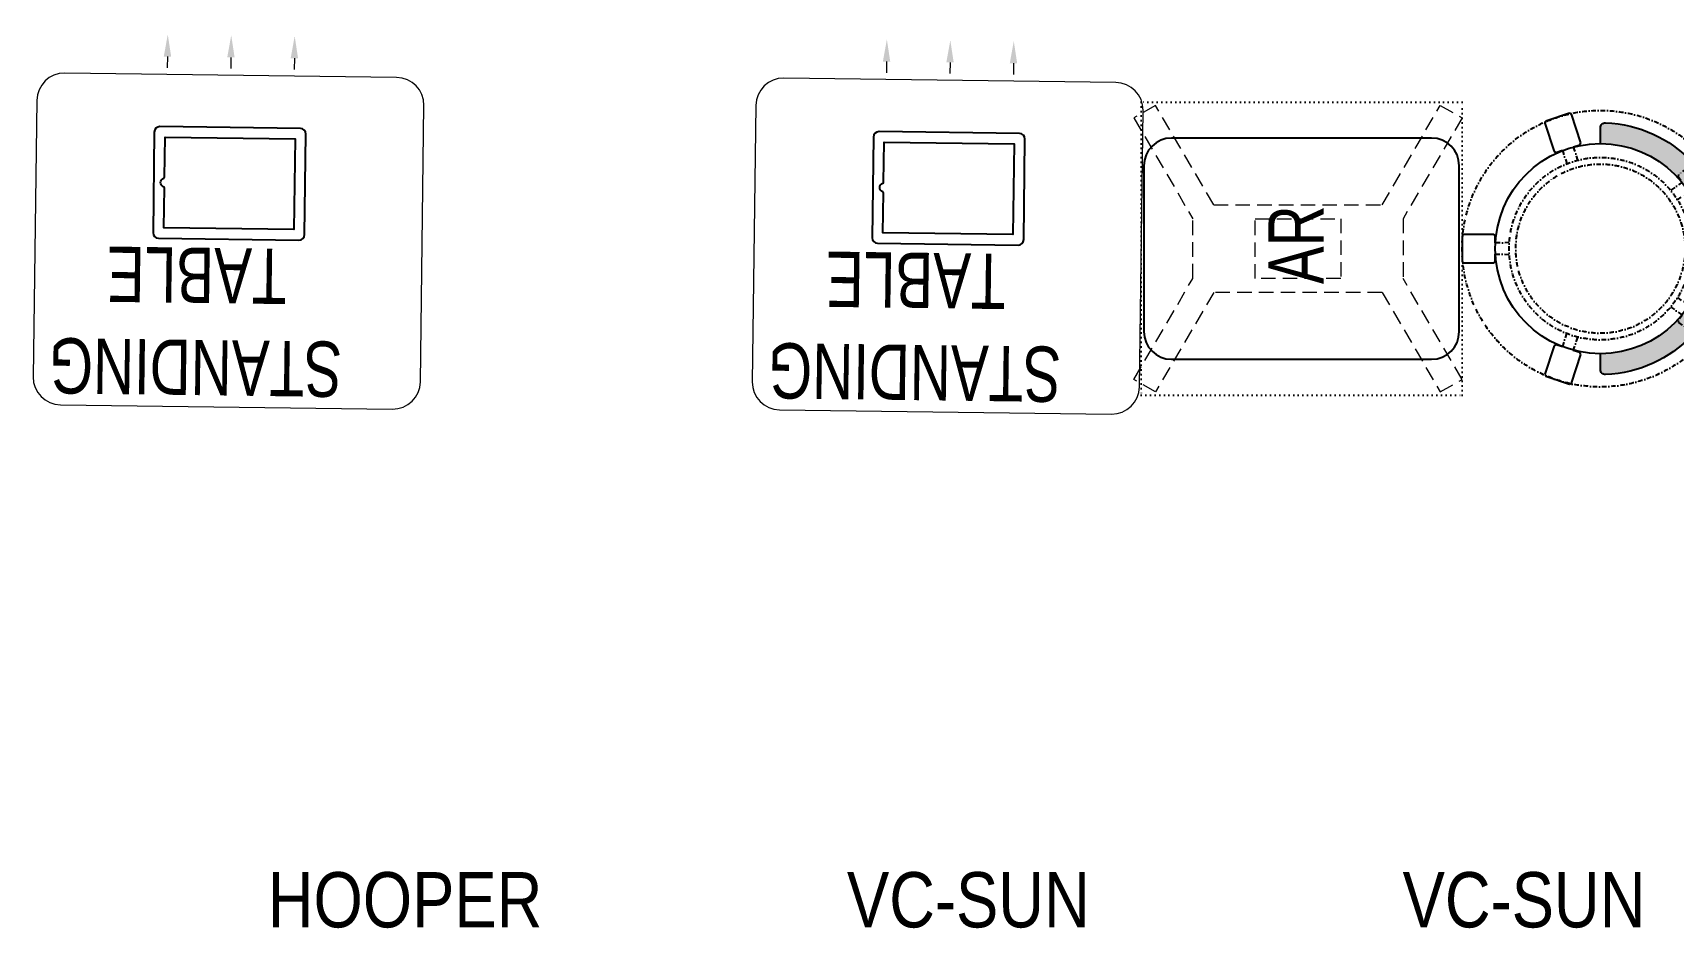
# Model space of a CAD drawing. Header units: feet. Extents: x 8618377 to 8629531, y -5935222 to -5925257.
# Drawn here: x 8623381 to 8626346, y -5929950 to -5928331 of the extents above; entities that cross this region are included whole.
import ezdxf

# ---------------------------------------------------------------- set-up
doc = ezdxf.new("R2010")
doc.units = ezdxf.units.FT
doc.header["$LTSCALE"] = 33
doc.header["$MEASUREMENT"] = 0
for name, pattern in [('DASHDOT2', [0.5, 0.25, -0.125, 0, -0.125]), ('DOT', [0.25, 0, -0.25]), ('HIDDEN2', [4.7624999999999975, 3.174999999999998, -1.587499999999999])]:
    doc.linetypes.add(name, pattern=pattern)
for name, color, linetype, lineweight in [('HATCH', 9, 'Continuous', 9), ('LENS-TEXT', 31, 'Continuous', 5), ('LK-FF&E FLOOR', 1, 'Continuous', 9), ('LN-ELEVATION-1', 81, 'Continuous', 25), ('LN-ELEVATION-2', 103, 'Continuous', 20), ('LN-ELEVATION-4', 145, 'Continuous', 13), ('PLANO-TXT', 252, 'Continuous', 5)]:
    doc.layers.add(name, color=color, linetype=linetype, lineweight=lineweight)
doc.styles.add('LK TXT', font='GILC____.TTF', dxfattribs={"height": 100})
doc.styles.add('LK TXT STD 100', font='ARIALN.TTF', dxfattribs={"height": 100})

# ---------------------------------------------------------------- blocks, each defined once
blk = doc.blocks.new('Standing Table 700X600')
at = {"layer": 'LN-ELEVATION-1', "linetype": 'ByBlock', "lineweight": -2}
for p, q in [((-114.7243699021637, -32.29984612949194), (-114.7243699021637, -12)), ((0, -32.29984612949194), (0, -12)), ((114.7243699021637, -32.29984612949194), (114.7243699021637, -12))]:
    blk.add_line(p, q, dxfattribs=at)
at = {"layer": 'LN-ELEVATION-1'}
for points in [[(-127.25, 94.49999999997087), (126.75, 94.49999999997087, 0.4142135623713902), (136.75, 104.4999999999709), (136.75, 286.4999999999709, 0.4142135623713902), (126.75, 296.4999999999709), (-127.25, 296.4999999999709, 0.4142135623713902), (-137.25, 286.4999999999709), (-137.25, 104.4999999999709, 0.4142135623713902)], [(117.25, 185.9606079858495), (117.25, 113.5), (-117.75, 113.5), (-117.75, 277.5), (117.25, 277.5), (117.25, 205.0393920141796, 0.3275382217372251), (118.6499999994412, 203.1315136115008, -0.733799385757267), (118.6500000001397, 187.868486388732, 0.3275382217372252)]]:
    blk.add_lwpolyline(points, format="xyb", close=True, dxfattribs=at)
at = {"layer": 'LN-ELEVATION-1', "linetype": 'ByBlock', "lineweight": -2}
for points in [[(-108.0577032342553, -32.29984612949194), (-121.3910365682095, -32.29984612949194), (-114.7243699021637, -72.29984612949193)], [(6.666666666977107, -32.29984612949194), (-6.666666666045784, -32.29984612949194), (0, -72.29984612949193)], [(121.3910365691408, -32.29984612949194), (108.0577032361179, -32.29984612949194), (114.7243699021637, -72.29984612949193)]]:
    blk.add_solid(points, dxfattribs=at)
at = {"layer": 'LN-ELEVATION-2'}
blk.add_lwpolyline([(-300, 0), (300, 0, 0.4142135623725836), (350, 50), (350, 550, 0.4142135623725836), (300, 600), (-300, 600, 0.4142135623725837), (-350, 550), (-350, 50, 0.4142135623725836)], format="xyb", close=True, dxfattribs=at)
at = {"layer": 'LENS-TEXT', "color": 7, "linetype": 'Continuous', "ltscale": 3, "insert": (56.76527249882929, 445.9141869283921), "char_height": 100, "width": 783.9636358173434, "attachment_point": 5, "style": 'LK TXT'}
blk.add_mtext('STANDING TABLE', dxfattribs=at)
blk = doc.blocks.new('AR')
at = {"layer": 'LN-ELEVATION-2', "linetype": 'DOT', "lineweight": 25}
blk.add_lwpolyline([(0, 13.41378593863919), (530, 13.41378593863919), (530, 593.4137859386392), (0, 593.4137859386392)], close=True, dxfattribs=at)
at = {"layer": 'LN-ELEVATION-2', "lineweight": 25}
blk.add_lwpolyline([(465, 68.22063546301797), (465, 538.2206354630179, 0.4142135623730951), (415, 588.2206354630177), (115, 588.2206354630177, 0.4142135623730951), (65, 538.2206354630179), (65, 68.22063546301797, 0.4142135623730951), (115, 18.22063546301797), (415, 18.22063546301797, 0.4142135623730951)], format="xyb", close=True, dxfattribs=at)
at = {"layer": 'LN-ELEVATION-4', "linetype": 'HIDDEN2', "ltscale": 0.25}
for points in [[(185.8456009030342, 448.8780772723258), (5.888936847448348, 554.0078910568263), (28.48512306064368, 593.350836840691), (211.0874861851335, 486.6754184374586)], [(344.154399111867, 448.8780772762837), (524.1110631600021, 554.0078910947777), (501.5148769393563, 593.3508368753828), (318.9125138223171, 486.6754184374586)], [(211.0874861851335, 486.6754184376913), (318.9125138223171, 486.6754184376913)], [(185.8456009030342, 144.472759603057), (185.8456009030342, 448.8780772723258)], [(344.154399111867, 448.8780772762837), (344.154399111867, 144.4727595990989)], [(185.8456009030342, 144.472759603057), (5.888936847448348, 39.34294581855647), (28.48512306064368, 3.46917659e-08), (211.0874861851335, 106.6754184379242)], [(344.154399111867, 144.4727595990989), (524.1110631600021, 39.34294578060508), (501.5148769393563, 0), (318.9125138223171, 106.6754184379242)], [(318.9125138223171, 106.6754184376914), (211.0874861851335, 106.6754184376914)]]:
    blk.add_lwpolyline(points, dxfattribs=at)
blk.add_lwpolyline([(210.8456009030342, 373.9866790841333), (319.154399111867, 373.9866790841333), (319.154399111867, 219.3641577917151), (210.8456009030342, 219.3641577917151)], close=True, dxfattribs=at)
blk = doc.blocks.new('DR STOOL')
at = {"layer": 'HATCH'}
h = blk.add_hatch(dxfattribs=at)
h.set_pattern_fill('ANSI36', color=250, angle=-90.00000000000001)
h.set_pattern_definition([(315, (-227.8099174643867, 917.3997257252777), (6.173926083235043, -1.683798022700468), [7.9375, -1.587499999999999, 0, -1.587499999999999])])
edge = h.paths.add_edge_path()
edge.add_line((-190.0000000041909, 4.511094e-10), (-218.6899174675346, 4.511094e-10))
edge.add_arc((-218.6899174670689, 9.120000000388245), 9.119999999940092, 177.6119845363388, 269.9999999996136, ccw=False)
edge.add_arc((-1.8626451e-09, 3.565219e-10), 228.000000002257, 2.3880154632688004, 177.6119845367313, ccw=False)
edge.add_arc((218.6899174633436, 9.120000000497384), 9.120000000051716, -90.00000000034493, 2.3880154629299, ccw=False)
edge.add_line((218.6899174633436, 4.511094e-10), (190, 4.511094e-10))
edge.add_arc((-1.8626451e-09, 4.511094e-10), 190.000000001979, -1.27e-14, 180)
at = {"layer": 'LN-ELEVATION-1', "color": 1, "ltscale": 100}
for p, q in [((-128.6221585394814, 215.4841044476634), (-165.2704676063731, 189.0243927398114)), ((-124.7228340068832, 214.8545704018979), (-128.6221585394814, 215.4841044476634)), ((-112.6981821293011, 198.1996966340157), (-124.7228340068832, 214.8545704018979)), ((124.7553772013634, 214.9803744515593), (112.5488144652918, 198.2845540212292)), ((128.7014972954057, 215.5933048763618), (124.7553772013634, 214.9803744515593)), ((128.7014972954057, 215.5933048763618), (124.7553772013634, 214.9803744515593)), ((165.1911288509145, 188.915192311113), (128.7014972954057, 215.5933048763618)), ((165.1911288509145, 188.915192311113), (128.7014972954057, 215.5933048763618)), ((-165.2704676063731, 189.0243927398114), (-165.9069543029182, 185.0820035930228)), ((-165.9069543029182, 185.0820035930228), (-153.8003208162263, 168.3135803133482)), ((153.6734594982117, 168.4294150282658), (165.7973639420234, 185.0121775862135)), ((165.7973639420234, 185.0121775862135), (165.1911288509145, 188.915192311113)), ((165.7973639420234, 185.0121775862135), (165.1911288509145, 188.915192311113)), ((-242.9550312487409, -52.24013893969095), (-244.7482102331705, -55.75945052818861)), ((-244.7482102331705, -55.75945052818861), (-230.7800458371639, -98.74904560100549)), ((-191.2928382232785, -35.45407700946089), (-242.9550312487409, -52.24013893969095)), ((-187.9259491492994, -37.1695928365807), (-191.2928382232785, -35.45407700946089)), ((-184.1424400564283, -48.81403796559607), (-187.9259491492994, -37.1695928365807)), ((188.0651108901948, -36.96233201187715), (184.0504167033359, -49.19388854173303)), ((191.3981811110861, -35.27656588272658), (188.0651108901948, -36.96233201187715)), ((243.0100176925771, -52.21682526778022), (191.3981811110861, -35.27656588272658)), ((230.715890809428, -98.7280946081737), (244.8123673382215, -55.78040257930116)), ((244.8123673382215, -55.78040257930116), (243.0100176925771, -52.21682526778022)), ((-227.2218665438704, -100.5620286722478), (-175.5596735184081, -83.7759667420105)), ((-173.8639617776498, -80.4479453730819), (-177.8421125086024, -68.2044548037811)), ((-175.5596735184081, -83.7759667420105), (-173.8639617776498, -80.4479453730819)), ((177.6922140880488, -68.56540505095472), (173.8739495249465, -80.1985000452405)), ((173.8739495249465, -80.1985000452405), (175.5794035866856, -83.5704969359358)), ((175.5794035866856, -83.5704969359358), (227.1912401677109, -100.5107563209894)), ((-230.7800458371639, -98.74904560100549), (-227.2218665438704, -100.5620286722478)), ((227.1912401677109, -100.5107563209894), (230.715890809428, -98.7280946081737)), ((-22.72193054761737, -190.2142363802995), (-25.39390889601782, -192.886214728569)), ((-25.39390889601782, -192.886214728569), (-25.39390889601782, -247.2070584567482)), ((-10.47823652112856, -190.2142363802995), (-22.72193054761737, -190.2142363802995)), ((22.78362171910703, -190.2142363802995), (9.910054048988968, -190.2142363802995)), ((25.42475448176265, -192.8553691428751), (22.78362171910703, -190.2142363802995)), ((25.42475448176265, -247.1762128710543), (25.42475448176265, -192.8553691428751)), ((-25.39390889601782, -247.2070584567482), (-22.60096735274419, -250)), ((-22.60096735274419, -250), (22.60096735274419, -250)), ((22.60096735274419, -250), (25.42475448176265, -247.1762128710543))]:
    blk.add_line(p, q, dxfattribs=at)
at = {"layer": 'LN-ELEVATION-1', "linetype": 'DASHDOT2'}
for p, q in [((-92.92521573789418, 170.8129362839827), (-112.6981821293011, 198.1996966340157)), ((112.5488144652918, 198.2845540212292), (92.69529851106927, 171.1294289919315)), ((-153.8003208162263, 168.3135803133482), (-134.1093360339291, 141.0403694751003)), ((-103.4542870586738, 159.9154408004979), (-93.52748446213081, 167.0824927485227)), ((-88.15393704269081, 139.4771787207864), (-103.4542870586738, 159.9154408004979)), ((-93.52748446213081, 167.0824927485227), (-92.92521573789418, 170.8129362839827)), ((103.6608748426661, 159.8406005539291), (88.19885099539533, 139.4487815762331)), ((92.69529851106927, 171.1294289919315), (93.26858203159645, 167.4385604566923)), ((93.26858203159645, 167.4385604566923), (103.6608748426661, 159.8406005539291)), ((133.7372852512635, 141.1612321265929), (153.6734594982117, 168.4294150282658)), ((-134.1093360339291, 141.0403694751003), (-130.4219571123831, 140.4450534014686)), ((-130.4219571123831, 140.4450534014686), (-119.9844727469608, 147.9808124662595)), ((-119.9844727469608, 147.9808124662595), (-105.3687285655178, 126.9741353208374)), ((105.4096150295809, 126.94019481352), (120.1194891873747, 147.8074627162714)), ((120.1194891873747, 147.8074627162714), (130.0033113472163, 140.5812532722048)), ((130.0033113472163, 140.5812532722048), (133.7372852512635, 141.1612321265929)), ((-159.954806596972, -40.49024384317454), (-184.1424400564283, -48.81403796559607)), ((184.0504167033359, -49.19388854173303), (159.8786162491887, -40.79004861696012)), ((-177.8421125086024, -68.2044548037811), (-153.4148110738024, -60.73628028803068)), ((153.3006618716754, -61.02382378749462), (177.6922140880488, -68.56540505095472)), ((-10.92024635523557, -164.6382343793375), (-10.47823652112856, -190.2142363802995)), ((9.910054048988968, -190.2142363802995), (10.35584833659231, -164.674698740353))]:
    blk.add_line(p, q, dxfattribs=at)
at = {"layer": 'LN-ELEVATION-1', "color": 1, "ltscale": 100}
blk.add_lwpolyline([(-190.0000000023283, 0), (-218.6899174656719, 0, -0.4264743413925903), (-227.8019973598421, 9.5, -0.959166304662544), (227.8019973593764, 9.5, -0.4264743413925903), (218.6899174647406, 0), (190.0000000013969, 0)], format="xyb", dxfattribs=at)
at = {"layer": 'LN-ELEVATION-1', "linetype": 'DASHDOT2'}
for radius in [250, 165, 153]:
    blk.add_circle((0, 0), radius, dxfattribs=at)
at = {"layer": 'LN-ELEVATION-1', "color": 1, "ltscale": 100}
blk.add_circle((0, 0), 190, dxfattribs=at)

msp = doc.modelspace()

# ---------------------------------------------------------------- block references
at = {"layer": 'LK-FF&E FLOOR'}
for name, p, rotation in [('Standing Table 700X600', (8623738.479753567, -5928407.436305319), 179.258330622617), ('Standing Table 700X600', (8625038.4211077, -5928416.497253087), 179.258330622617), ('AR', (8625371.0947355, -5928456.002593028), 270), ('DR STOOL', (8626214.508521438, -5928721.002593029), 270)]:
    msp.add_blockref(name, p, dxfattribs=dict(at, rotation=rotation))

# ---------------------------------------------------------------- texts
at = {"layer": 'LENS-TEXT', "color": 0, "linetype": 'Continuous', "ltscale": 3, "insert": (8625664.46261102, -5928713.951076832), "char_height": 100, "attachment_point": 5, "rotation": 90, "style": 'LK TXT'}
msp.add_mtext_dynamic_manual_height_columns('AR', width=237.4408088319178, gutter_width=12.5, heights=[0], dxfattribs=at)
at = {"layer": 'PLANO-TXT', "ltscale": 50, "char_height": 100, "width": 407.5, "attachment_point": 1, "style": 'LK TXT STD 100'}
for s, insert in [('HOOPER', (8623805.504090697, -5929848.606589147)), ('VC-SUN', (8624852.504090697, -5929848.606589147)), ('VC-SUN', (8625857.004090697, -5929848.606589147))]:
    msp.add_mtext(s, dxfattribs=dict(at, insert=insert))

doc.saveas('drawing.dxf')
